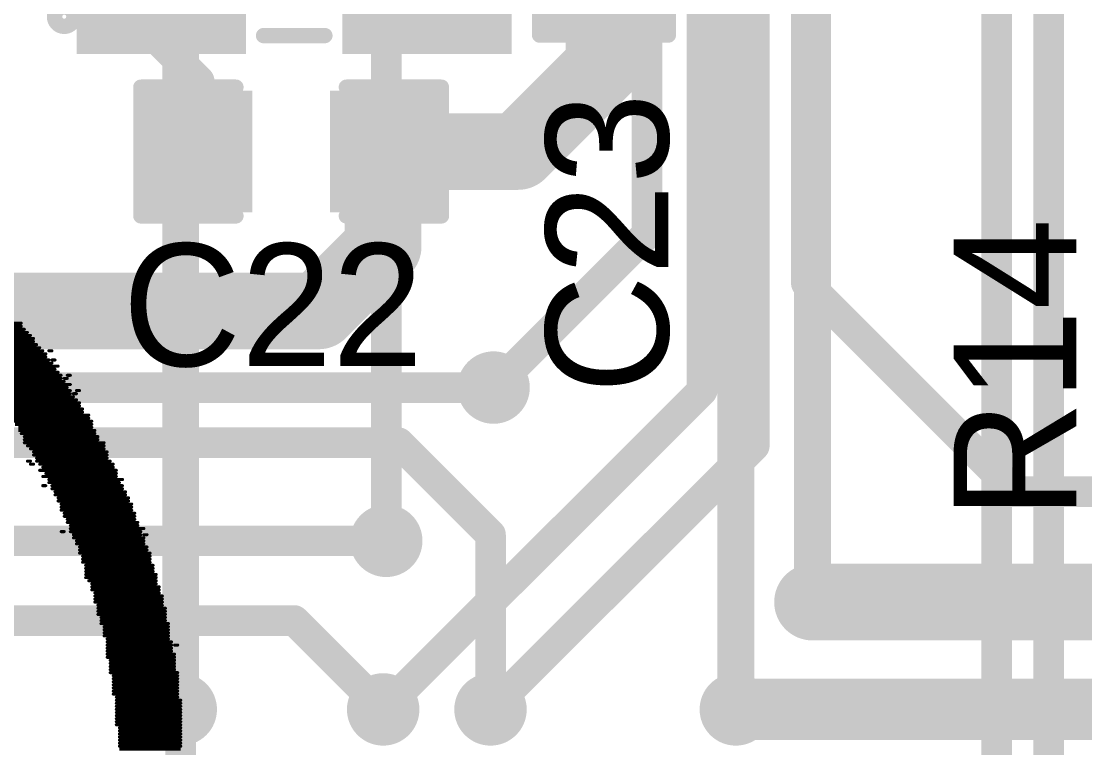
# Model space of a CAD drawing. Header units: millimetres. Extents: x 0.84 to 3.53, y 1.94 to 3.84.
# Drawn here: x 1.98 to 2.3268, y 2.3445 to 2.5815 of the extents above; entities that cross this region are included whole.
import ezdxf

# ---------------------------------------------------------------- set-up
doc = ezdxf.new("R2010")
doc.units = ezdxf.units.MM
doc.header["$MEASUREMENT"] = 0
for name, color, linetype in [('BottomLayer', 5, 'Continuous'), ('BottomOverlay', 54, 'Continuous'), ('BottomSolder', 6, 'Continuous'), ('MultiLayer', 9, 'Continuous'), ('TopLayer', 1, 'Continuous'), ('TopOverlay', 2, 'Continuous'), ('TopPaste', 8, 'Continuous'), ('TopSolder', 216, 'Continuous'), ('ViaHoleLayer', 16, 'Continuous')]:
    doc.layers.add(name, color=color, linetype=linetype)

# ---------------------------------------------------------------- blocks, each defined once
blk = doc.blocks.new('XXDCCLNANF_8_000000MHZ_25')
at = {"layer": 'TopLayer'}
for points in [[(-0.06693, 0.00984), (-0.01969, 0.00984), (-0.06693, 0.05315), (-0.01969, 0.05315)], [(0.01969, 0.00984), (0.06693, 0.00984), (0.01969, 0.05315), (0.06693, 0.05315)], [(-0.06693, -0.05315), (-0.01969, -0.05315), (-0.06693, -0.00984), (-0.01969, -0.00984)], [(0.01969, -0.05315), (0.06693, -0.05315), (0.01969, -0.00984), (0.06693, -0.00984)]]:
    blk.add_solid(points, dxfattribs=at)
at = {"layer": 'TopOverlay', "const_width": 0.005}
for points in [[(-0.01, 0.05118), (0, 0.05118)], [(0, 0.05118), (0.01, 0.05118)], [(-0.06299, -0.00481), (-0.06299, 0.00519)], [(0.06299, -0.00481), (0.06299, 0.00519)], [(-0.01, -0.05118), (0, -0.05118)], [(0, -0.05118), (0.01, -0.05118)]]:
    blk.add_lwpolyline(points, dxfattribs=at)
at = {"layer": 'TopOverlay'}
for points, const_width in [([(-0.01125, 0.05118, 1), (-0.00875, 0.05118, 1)], 0.0025), ([(-0.00125, 0.05118, 1), (0.00125, 0.05118, 1)], 0.0025), ([(-0.00125, 0.05118, 1), (0.00125, 0.05118, 1)], 0.0025), ([(0.00875, 0.05118, 1), (0.01125, 0.05118, 1)], 0.0025), ([(-0.06424, 0.00519, 1), (-0.06174, 0.00519, 1)], 0.0025), ([(0.06174, 0.00519, 1), (0.06424, 0.00519, 1)], 0.0025), ([(-0.06424, -0.00481, 1), (-0.06174, -0.00481, 1)], 0.0025), ([(0.06174, -0.00481, 1), (0.06424, -0.00481, 1)], 0.0025), ([(-0.07184, -0.045, 1), (-0.07816, -0.045, 1)], 0.005), ([(-0.07941, -0.045, 1), (-0.07691, -0.045, 1)], 0.0025), ([(-0.07309, -0.045, 1), (-0.07059, -0.045, 1)], 0.0025), ([(-0.01125, -0.05118, 1), (-0.00875, -0.05118, 1)], 0.0025), ([(-0.00125, -0.05118, 1), (0.00125, -0.05118, 1)], 0.0025), ([(-0.00125, -0.05118, 1), (0.00125, -0.05118, 1)], 0.0025), ([(0.00875, -0.05118, 1), (0.01125, -0.05118, 1)], 0.0025)]:
    blk.add_lwpolyline(points, format="xyb", close=True, dxfattribs=dict(at, const_width=const_width))
at = {"layer": 'TopPaste'}
for points in [[(-0.06693, 0.00984), (-0.01969, 0.00984), (-0.06693, 0.05315), (-0.01969, 0.05315)], [(0.01969, 0.00984), (0.06693, 0.00984), (0.01969, 0.05315), (0.06693, 0.05315)], [(-0.06693, -0.05315), (-0.01969, -0.05315), (-0.06693, -0.00984), (-0.01969, -0.00984)], [(0.01969, -0.05315), (0.06693, -0.05315), (0.01969, -0.00984), (0.06693, -0.00984)]]:
    blk.add_solid(points, dxfattribs=at)
at = {"layer": 'TopSolder'}
for points in [[(-0.07093, 0.00584), (-0.01569, 0.00584), (-0.07093, 0.05715), (-0.01569, 0.05715)], [(0.01569, 0.00584), (0.07093, 0.00584), (0.01569, 0.05715), (0.07093, 0.05715)], [(-0.07093, -0.05715), (-0.01569, -0.05715), (-0.07093, -0.00584), (-0.01569, -0.00584)], [(0.01569, -0.05715), (0.07093, -0.05715), (0.01569, -0.00584), (0.07093, -0.00584)]]:
    blk.add_solid(points, dxfattribs=at)
blk = doc.blocks.new('C__0603_71')
at = {"layer": 'TopLayer'}
for points in [[(-0.045, 0.0175), (-0.045, -0.0175), (-0.015, 0.0175), (-0.015, -0.0175)], [(0.015, 0.0175), (0.015, -0.0175), (0.045, 0.0175), (0.045, -0.0175)]]:
    blk.add_solid(points, dxfattribs=at)
at = {"layer": 'TopOverlay', "const_width": 0.005}
for points in [[(-0.049, 0.021), (-0.018, 0.021)], [(-0.049, 0.021), (-0.049, -0.021)], [(0.018, 0.021), (0.049, 0.021)], [(0.049, 0.021), (0.049, -0.021)], [(-0.049, -0.021), (-0.018, -0.021)], [(0.018, -0.021), (0.049, -0.021)]]:
    blk.add_lwpolyline(points, dxfattribs=at)
at = {"layer": 'TopOverlay', "const_width": 0.0025}
for points in [[(-0.05025, 0.021, 1), (-0.04775, 0.021, 1)], [(-0.05025, 0.021, 1), (-0.04775, 0.021, 1)], [(-0.01925, 0.021, 1), (-0.01675, 0.021, 1)], [(0.01675, 0.021, 1), (0.01925, 0.021, 1)], [(0.04775, 0.021, 1), (0.05025, 0.021, 1)], [(0.04775, 0.021, 1), (0.05025, 0.021, 1)], [(-0.05025, -0.021, 1), (-0.04775, -0.021, 1)], [(-0.05025, -0.021, 1), (-0.04775, -0.021, 1)], [(-0.01925, -0.021, 1), (-0.01675, -0.021, 1)], [(0.01675, -0.021, 1), (0.01925, -0.021, 1)], [(0.04775, -0.021, 1), (0.05025, -0.021, 1)], [(0.04775, -0.021, 1), (0.05025, -0.021, 1)]]:
    blk.add_lwpolyline(points, format="xyb", close=True, dxfattribs=at)
at = {"layer": 'TopPaste'}
for points in [[(-0.045, 0.0175), (-0.045, -0.0175), (-0.015, 0.0175), (-0.015, -0.0175)], [(0.015, 0.0175), (0.015, -0.0175), (0.045, 0.0175), (0.045, -0.0175)]]:
    blk.add_solid(points, dxfattribs=at)
at = {"layer": 'TopSolder'}
for points in [[(-0.04736, 0.01986), (-0.04736, -0.01986), (-0.01264, 0.01986), (-0.01264, -0.01986)], [(0.01264, 0.01986), (0.01264, -0.01986), (0.04736, 0.01986), (0.04736, -0.01986)]]:
    blk.add_solid(points, dxfattribs=at)
blk = doc.blocks.new('C__0603_72')
at = {"layer": 'TopLayer'}
for points in [[(-0.045, 0.0175), (-0.045, -0.0175), (-0.015, 0.0175), (-0.015, -0.0175)], [(0.015, 0.0175), (0.015, -0.0175), (0.045, 0.0175), (0.045, -0.0175)]]:
    blk.add_solid(points, dxfattribs=at)
at = {"layer": 'TopOverlay', "const_width": 0.005}
for points in [[(-0.018, 0.021), (-0.049, 0.021)], [(-0.049, 0.021), (-0.049, -0.021)], [(0.049, 0.021), (0.018, 0.021)], [(0.049, 0.021), (0.049, -0.021)], [(-0.018, -0.021), (-0.049, -0.021)], [(0.049, -0.021), (0.018, -0.021)]]:
    blk.add_lwpolyline(points, dxfattribs=at)
at = {"layer": 'TopOverlay', "const_width": 0.0025}
for points in [[(-0.05025, 0.021, 1), (-0.04775, 0.021, 1)], [(-0.05025, 0.021, 1), (-0.04775, 0.021, 1)], [(-0.01925, 0.021, 1), (-0.01675, 0.021, 1)], [(0.01675, 0.021, 1), (0.01925, 0.021, 1)], [(0.04775, 0.021, 1), (0.05025, 0.021, 1)], [(0.04775, 0.021, 1), (0.05025, 0.021, 1)], [(-0.05025, -0.021, 1), (-0.04775, -0.021, 1)], [(-0.05025, -0.021, 1), (-0.04775, -0.021, 1)], [(-0.01925, -0.021, 1), (-0.01675, -0.021, 1)], [(0.01675, -0.021, 1), (0.01925, -0.021, 1)], [(0.04775, -0.021, 1), (0.05025, -0.021, 1)], [(0.04775, -0.021, 1), (0.05025, -0.021, 1)]]:
    blk.add_lwpolyline(points, format="xyb", close=True, dxfattribs=at)
at = {"layer": 'TopPaste'}
for points in [[(-0.045, 0.0175), (-0.045, -0.0175), (-0.015, 0.0175), (-0.015, -0.0175)], [(0.015, 0.0175), (0.015, -0.0175), (0.045, 0.0175), (0.045, -0.0175)]]:
    blk.add_solid(points, dxfattribs=at)
at = {"layer": 'TopSolder'}
for points in [[(-0.04736, 0.01986), (-0.04736, -0.01986), (-0.01264, 0.01986), (-0.01264, -0.01986)], [(0.01264, 0.01986), (0.01264, -0.01986), (0.04736, 0.01986), (0.04736, -0.01986)]]:
    blk.add_solid(points, dxfattribs=at)

msp = doc.modelspace()

# ---------------------------------------------------------------- linework, layer by layer
at = {"layer": 'BottomLayer'}
for points, const_width in [([(2.099, 2.412), (2.099, 2.89167)], 0.01), ([(2.184, 2.512), (2.184, 2.844)], 0.01), ([(2.202, 2.461), (2.202, 2.827)], 0.01), ([(2.219, 2.443), (2.219, 2.81033)], 0.01), ([(2.236, 2.496), (2.236, 2.794)], 0.01), ([(2.032, 2.357), (2.032, 2.726)], 0.012), ([(2.134, 2.462), (2.184, 2.512)], 0.01), ([(2.236, 2.496), (2.304, 2.428)], 0.01), ([(2.098, 2.357), (2.202, 2.461)], 0.01), ([(2.133, 2.357), (2.219, 2.443)], 0.01), ([(2.304, 2.428), (2.575, 2.428)], 0.01), ([(2.238, 2.392), (2.585, 2.392)], 0.025), ([(2.213, 2.357), (2.501, 2.357)], 0.02)]:
    msp.add_lwpolyline(points, dxfattribs=dict(at, const_width=const_width))
for points, const_width in [([(2.1815, 2.512, 1), (2.1865, 2.512, 1)], 0.005), ([(2.1815, 2.512, 1), (2.1865, 2.512, 1)], 0.005), ([(2.2335, 2.496, 1), (2.2385, 2.496, 1)], 0.005), ([(2.2335, 2.496, 1), (2.2385, 2.496, 1)], 0.005), ([(2.12809, 2.462, 1), (2.13991, 2.462, 1)], 0.01181), ([(2.1315, 2.462, 1), (2.1365, 2.462, 1)], 0.005), ([(2.1995, 2.461, 1), (2.2045, 2.461, 1)], 0.005), ([(2.1995, 2.461, 1), (2.2045, 2.461, 1)], 0.005), ([(2.2165, 2.443, 1), (2.2215, 2.443, 1)], 0.005), ([(2.2165, 2.443, 1), (2.2215, 2.443, 1)], 0.005), ([(2.3015, 2.428, 1), (2.3065, 2.428, 1)], 0.005), ([(2.3015, 2.428, 1), (2.3065, 2.428, 1)], 0.005), ([(2.09309, 2.412, 1), (2.10491, 2.412, 1)], 0.01181), ([(2.0965, 2.412, 1), (2.1015, 2.412, 1)], 0.005), ([(2.23175, 2.392, 1), (2.24425, 2.392, 1)], 0.0125), ([(2.23209, 2.392, 1), (2.24391, 2.392, 1)], 0.01181), ([(2.02609, 2.357, 1), (2.03791, 2.357, 1)], 0.01181), ([(2.09209, 2.357, 1), (2.10391, 2.357, 1)], 0.01181), ([(2.12709, 2.357, 1), (2.13891, 2.357, 1)], 0.01181), ([(2.20709, 2.357, 1), (2.21891, 2.357, 1)], 0.01181), ([(2.208, 2.357, 1), (2.218, 2.357, 1)], 0.01), ([(2.029, 2.357, 1), (2.035, 2.357, 1)], 0.006), ([(2.0955, 2.357, 1), (2.1005, 2.357, 1)], 0.005), ([(2.1305, 2.357, 1), (2.1355, 2.357, 1)], 0.005)]:
    msp.add_lwpolyline(points, format="xyb", close=True, dxfattribs=dict(at, const_width=const_width))
at = {"layer": 'BottomOverlay', "const_width": 0.001}
for points in [[(1.951, 2.483), (1.98, 2.483)], [(1.952, 2.482), (1.98, 2.482)], [(1.953, 2.481), (1.981, 2.481)], [(1.953, 2.48), (1.982, 2.48)], [(1.955, 2.479), (1.983, 2.479)], [(1.956, 2.478), (1.984, 2.478)], [(1.957, 2.477), (1.984, 2.477)], [(1.958, 2.476), (1.985, 2.476)], [(1.959, 2.475), (1.986, 2.475)], [(1.96, 2.474), (1.987, 2.474)], [(1.961, 2.473), (1.988, 2.473)], [(1.961, 2.472), (1.988, 2.472)], [(1.989, 2.474), (1.99, 2.474)], [(1.962, 2.471), (1.989, 2.471)], [(1.963, 2.47), (1.99, 2.47)], [(1.964, 2.469), (1.992, 2.469)], [(1.99, 2.471), (1.991, 2.471)], [(1.965, 2.468), (1.991, 2.468)], [(1.966, 2.467), (1.992, 2.467)], [(1.966, 2.466), (1.993, 2.466)], [(1.967, 2.465), (1.993, 2.465)], [(1.994, 2.465), (1.995, 2.465)], [(1.995, 2.466), (1.996, 2.466)], [(1.968, 2.464), (1.994, 2.464)], [(1.969, 2.463), (1.996, 2.463)], [(1.97, 2.462), (1.995, 2.462)], [(1.97, 2.461), (1.996, 2.461)], [(1.971, 2.46), (1.996, 2.46)], [(1.972, 2.459), (1.997, 2.459)], [(1.973, 2.458), (1.998, 2.458)], [(1.997, 2.46), (1.998, 2.46)], [(1.998, 2.461), (1.999, 2.461)], [(1.973, 2.457), (1.999, 2.457)], [(1.974, 2.456), (1.999, 2.456)], [(1.975, 2.455), (2, 2.455)], [(1.975, 2.454), (2, 2.454)], [(1.976, 2.453), (2.002, 2.453)], [(1.977, 2.452), (2.002, 2.452)], [(1.977, 2.451), (2.003, 2.451)], [(1.978, 2.45), (2.003, 2.45)], [(1.979, 2.449), (2.003, 2.449)], [(1.979, 2.448), (2.004, 2.448)], [(1.98, 2.447), (2.004, 2.447)], [(1.981, 2.446), (2.005, 2.446)], [(1.981, 2.445), (2.005, 2.445)], [(1.981, 2.444), (2.007, 2.444)], [(1.982, 2.443), (2.007, 2.443)], [(1.983, 2.442), (2.007, 2.442)], [(1.984, 2.441), (2.008, 2.441)], [(1.982, 2.438), (1.983, 2.438)], [(1.984, 2.44), (2.008, 2.44)], [(1.985, 2.439), (2.008, 2.439)], [(1.985, 2.438), (2.009, 2.438)], [(1.983, 2.437), (1.984, 2.437)], [(1.986, 2.437), (2.01, 2.437)], [(1.986, 2.435), (2.011, 2.435)], [(1.987, 2.436), (2.01, 2.436)], [(1.988, 2.434), (2.011, 2.434)], [(1.987, 2.433), (2.011, 2.433)], [(1.989, 2.432), (2.013, 2.432)], [(1.989, 2.431), (2.012, 2.431)], [(1.987, 2.43), (1.988, 2.43)], [(1.99, 2.43), (2.013, 2.43)], [(1.99, 2.429), (2.013, 2.429)], [(1.991, 2.428), (2.014, 2.428)], [(1.991, 2.427), (2.014, 2.427)], [(1.992, 2.426), (2.015, 2.426)], [(1.992, 2.425), (2.015, 2.425)], [(1.993, 2.424), (2.016, 2.424)], [(1.993, 2.423), (2.016, 2.423)], [(1.993, 2.422), (2.016, 2.422)], [(1.994, 2.421), (2.017, 2.421)], [(1.994, 2.42), (2.017, 2.42)], [(1.995, 2.419), (2.017, 2.419)], [(1.995, 2.418), (2.018, 2.418)], [(1.996, 2.417), (2.018, 2.417)], [(1.993, 2.415), (1.994, 2.415)], [(1.996, 2.416), (2.02, 2.416)], [(1.996, 2.415), (2.019, 2.415)], [(1.997, 2.414), (2.019, 2.414)], [(1.997, 2.413), (2.02, 2.413)], [(2.02, 2.414), (2.021, 2.414)], [(1.998, 2.412), (2.02, 2.412)], [(1.998, 2.411), (2.02, 2.411)], [(1.999, 2.41), (2.021, 2.41)], [(1.999, 2.409), (2.021, 2.409)], [(1.999, 2.408), (2.022, 2.408)], [(2, 2.407), (2.022, 2.407)], [(2, 2.406), (2.022, 2.406)], [(2, 2.405), (2.022, 2.405)], [(2.001, 2.404), (2.023, 2.404)], [(2.001, 2.403), (2.023, 2.403)], [(2.001, 2.402), (2.023, 2.402)], [(2.001, 2.401), (2.024, 2.401)], [(2.001, 2.4), (2.024, 2.4)], [(2.002, 2.399), (2.024, 2.399)], [(2.003, 2.398), (2.024, 2.398)], [(2.003, 2.397), (2.025, 2.397)], [(2.003, 2.396), (2.025, 2.396)], [(2.004, 2.395), (2.025, 2.395)], [(2.004, 2.394), (2.026, 2.394)], [(2.004, 2.393), (2.026, 2.393)], [(2.004, 2.392), (2.026, 2.392)], [(2.005, 2.391), (2.026, 2.391)], [(2.005, 2.39), (2.027, 2.39)], [(2.005, 2.389), (2.027, 2.389)], [(2.005, 2.388), (2.027, 2.388)], [(2.006, 2.387), (2.027, 2.387)], [(2.006, 2.386), (2.027, 2.386)], [(2.006, 2.385), (2.028, 2.385)], [(2.007, 2.384), (2.028, 2.384)], [(2.007, 2.383), (2.028, 2.383)], [(2.007, 2.382), (2.028, 2.382)], [(2.007, 2.381), (2.028, 2.381)], [(2.008, 2.38), (2.028, 2.38)], [(2.008, 2.379), (2.029, 2.379)], [(2.008, 2.378), (2.029, 2.378)], [(2.008, 2.377), (2.029, 2.377)], [(2.008, 2.376), (2.029, 2.376)], [(2.008, 2.375), (2.03, 2.375)], [(2.03, 2.378), (2.031, 2.378)], [(2.008, 2.374), (2.03, 2.374)], [(2.009, 2.373), (2.03, 2.373)], [(2.009, 2.372), (2.03, 2.372)], [(2.009, 2.371), (2.03, 2.371)], [(2.009, 2.37), (2.03, 2.37)], [(2.009, 2.369), (2.031, 2.369)], [(2.01, 2.368), (2.031, 2.368)], [(2.01, 2.367), (2.031, 2.367)], [(2.01, 2.366), (2.031, 2.366)], [(2.01, 2.365), (2.031, 2.365)], [(2.01, 2.364), (2.031, 2.364)], [(2.01, 2.363), (2.031, 2.363)], [(2.01, 2.362), (2.031, 2.362)], [(2.011, 2.361), (2.031, 2.361)], [(2.011, 2.36), (2.032, 2.36)], [(2.011, 2.359), (2.032, 2.359)], [(2.011, 2.358), (2.032, 2.358)], [(2.011, 2.357), (2.032, 2.357)], [(2.011, 2.356), (2.032, 2.356)], [(2.011, 2.355), (2.032, 2.355)], [(2.011, 2.354), (2.032, 2.354)], [(2.011, 2.353), (2.032, 2.353)], [(2.011, 2.352), (2.032, 2.352)], [(2.012, 2.351), (2.032, 2.351)], [(2.012, 2.35), (2.032, 2.35)], [(2.012, 2.349), (2.032, 2.349)], [(2.012, 2.348), (2.032, 2.348)], [(2.012, 2.347), (2.032, 2.347)], [(2.012, 2.346), (2.032, 2.346)], [(2.012, 2.345), (2.032, 2.345)], [(2.012, 2.344), (2.032, 2.344)]]:
    msp.add_lwpolyline(points, dxfattribs=at)
at = {"layer": 'BottomOverlay', "const_width": 0.0005}
for points in [[(1.97975, 2.483, 1), (1.98025, 2.483, 1)], [(1.97975, 2.482, 1), (1.98025, 2.482, 1)], [(1.98075, 2.481, 1), (1.98125, 2.481, 1)], [(1.98175, 2.48, 1), (1.98225, 2.48, 1)], [(1.98275, 2.479, 1), (1.98325, 2.479, 1)], [(1.98375, 2.478, 1), (1.98425, 2.478, 1)], [(1.98375, 2.477, 1), (1.98425, 2.477, 1)], [(1.98475, 2.476, 1), (1.98525, 2.476, 1)], [(1.98575, 2.475, 1), (1.98625, 2.475, 1)], [(1.98675, 2.474, 1), (1.98725, 2.474, 1)], [(1.98775, 2.473, 1), (1.98825, 2.473, 1)], [(1.98775, 2.472, 1), (1.98825, 2.472, 1)], [(1.98875, 2.474, 1), (1.98925, 2.474, 1)], [(1.98975, 2.474, 1), (1.99025, 2.474, 1)], [(1.98875, 2.471, 1), (1.98925, 2.471, 1)], [(1.98975, 2.471, 1), (1.99025, 2.471, 1)], [(1.98975, 2.47, 1), (1.99025, 2.47, 1)], [(1.99075, 2.471, 1), (1.99125, 2.471, 1)], [(1.99175, 2.469, 1), (1.99225, 2.469, 1)], [(1.99075, 2.468, 1), (1.99125, 2.468, 1)], [(1.99175, 2.467, 1), (1.99225, 2.467, 1)], [(1.99275, 2.466, 1), (1.99325, 2.466, 1)], [(1.99275, 2.465, 1), (1.99325, 2.465, 1)], [(1.99375, 2.465, 1), (1.99425, 2.465, 1)], [(1.99475, 2.466, 1), (1.99525, 2.466, 1)], [(1.99475, 2.465, 1), (1.99525, 2.465, 1)], [(1.99575, 2.466, 1), (1.99625, 2.466, 1)], [(1.99375, 2.464, 1), (1.99425, 2.464, 1)], [(1.99475, 2.462, 1), (1.99525, 2.462, 1)], [(1.99575, 2.463, 1), (1.99625, 2.463, 1)], [(1.99575, 2.461, 1), (1.99625, 2.461, 1)], [(1.99575, 2.46, 1), (1.99625, 2.46, 1)], [(1.99675, 2.46, 1), (1.99725, 2.46, 1)], [(1.99675, 2.459, 1), (1.99725, 2.459, 1)], [(1.99775, 2.461, 1), (1.99825, 2.461, 1)], [(1.99775, 2.46, 1), (1.99825, 2.46, 1)], [(1.99775, 2.458, 1), (1.99825, 2.458, 1)], [(1.99875, 2.461, 1), (1.99925, 2.461, 1)], [(1.99875, 2.457, 1), (1.99925, 2.457, 1)], [(1.99875, 2.456, 1), (1.99925, 2.456, 1)], [(1.99975, 2.455, 1), (2.00025, 2.455, 1)], [(1.99975, 2.454, 1), (2.00025, 2.454, 1)], [(2.00175, 2.453, 1), (2.00225, 2.453, 1)], [(2.00175, 2.452, 1), (2.00225, 2.452, 1)], [(2.00275, 2.451, 1), (2.00325, 2.451, 1)], [(2.00275, 2.45, 1), (2.00325, 2.45, 1)], [(2.00275, 2.449, 1), (2.00325, 2.449, 1)], [(2.00375, 2.448, 1), (2.00425, 2.448, 1)], [(1.97975, 2.447, 1), (1.98025, 2.447, 1)], [(1.98075, 2.446, 1), (1.98125, 2.446, 1)], [(1.98075, 2.445, 1), (1.98125, 2.445, 1)], [(2.00375, 2.447, 1), (2.00425, 2.447, 1)], [(2.00475, 2.446, 1), (2.00525, 2.446, 1)], [(2.00475, 2.445, 1), (2.00525, 2.445, 1)], [(1.98075, 2.444, 1), (1.98125, 2.444, 1)], [(1.98175, 2.443, 1), (1.98225, 2.443, 1)], [(1.98275, 2.442, 1), (1.98325, 2.442, 1)], [(1.98375, 2.441, 1), (1.98425, 2.441, 1)], [(2.00675, 2.444, 1), (2.00725, 2.444, 1)], [(2.00675, 2.443, 1), (2.00725, 2.443, 1)], [(2.00675, 2.442, 1), (2.00725, 2.442, 1)], [(2.00775, 2.441, 1), (2.00825, 2.441, 1)], [(1.98175, 2.438, 1), (1.98225, 2.438, 1)], [(1.98275, 2.438, 1), (1.98325, 2.438, 1)], [(1.98375, 2.44, 1), (1.98425, 2.44, 1)], [(1.98475, 2.439, 1), (1.98525, 2.439, 1)], [(1.98475, 2.438, 1), (1.98525, 2.438, 1)], [(2.00775, 2.44, 1), (2.00825, 2.44, 1)], [(2.00775, 2.439, 1), (2.00825, 2.439, 1)], [(2.00875, 2.438, 1), (2.00925, 2.438, 1)], [(1.98275, 2.437, 1), (1.98325, 2.437, 1)], [(1.98375, 2.437, 1), (1.98425, 2.437, 1)], [(1.98575, 2.437, 1), (1.98625, 2.437, 1)], [(1.98575, 2.435, 1), (1.98625, 2.435, 1)], [(1.98675, 2.436, 1), (1.98725, 2.436, 1)], [(1.98775, 2.434, 1), (1.98825, 2.434, 1)], [(2.00975, 2.437, 1), (2.01025, 2.437, 1)], [(2.00975, 2.436, 1), (2.01025, 2.436, 1)], [(2.01075, 2.435, 1), (2.01125, 2.435, 1)], [(2.01075, 2.434, 1), (2.01125, 2.434, 1)], [(1.98675, 2.433, 1), (1.98725, 2.433, 1)], [(1.98875, 2.432, 1), (1.98925, 2.432, 1)], [(1.98875, 2.431, 1), (1.98925, 2.431, 1)], [(2.01075, 2.433, 1), (2.01125, 2.433, 1)], [(2.01175, 2.431, 1), (2.01225, 2.431, 1)], [(2.01275, 2.432, 1), (2.01325, 2.432, 1)], [(1.98675, 2.43, 1), (1.98725, 2.43, 1)], [(1.98775, 2.43, 1), (1.98825, 2.43, 1)], [(1.98975, 2.43, 1), (1.99025, 2.43, 1)], [(1.98975, 2.429, 1), (1.99025, 2.429, 1)], [(1.99075, 2.428, 1), (1.99125, 2.428, 1)], [(1.99075, 2.427, 1), (1.99125, 2.427, 1)], [(2.01275, 2.43, 1), (2.01325, 2.43, 1)], [(2.01275, 2.429, 1), (2.01325, 2.429, 1)], [(2.01375, 2.428, 1), (2.01425, 2.428, 1)], [(2.01375, 2.427, 1), (2.01425, 2.427, 1)], [(1.99175, 2.426, 1), (1.99225, 2.426, 1)], [(1.99175, 2.425, 1), (1.99225, 2.425, 1)], [(1.99275, 2.424, 1), (1.99325, 2.424, 1)], [(2.01475, 2.426, 1), (2.01525, 2.426, 1)], [(2.01475, 2.425, 1), (2.01525, 2.425, 1)], [(2.01575, 2.424, 1), (2.01625, 2.424, 1)], [(1.99275, 2.423, 1), (1.99325, 2.423, 1)], [(1.99275, 2.422, 1), (1.99325, 2.422, 1)], [(1.99375, 2.421, 1), (1.99425, 2.421, 1)], [(1.99375, 2.42, 1), (1.99425, 2.42, 1)], [(2.01575, 2.423, 1), (2.01625, 2.423, 1)], [(2.01575, 2.422, 1), (2.01625, 2.422, 1)], [(2.01675, 2.421, 1), (2.01725, 2.421, 1)], [(2.01675, 2.42, 1), (2.01725, 2.42, 1)], [(1.99475, 2.419, 1), (1.99525, 2.419, 1)], [(1.99475, 2.418, 1), (1.99525, 2.418, 1)], [(1.99575, 2.417, 1), (1.99625, 2.417, 1)], [(2.01675, 2.419, 1), (2.01725, 2.419, 1)], [(2.01775, 2.418, 1), (2.01825, 2.418, 1)], [(2.01775, 2.417, 1), (2.01825, 2.417, 1)], [(1.99275, 2.415, 1), (1.99325, 2.415, 1)], [(1.99375, 2.415, 1), (1.99425, 2.415, 1)], [(1.99575, 2.416, 1), (1.99625, 2.416, 1)], [(1.99575, 2.415, 1), (1.99625, 2.415, 1)], [(1.99675, 2.414, 1), (1.99725, 2.414, 1)], [(1.99675, 2.413, 1), (1.99725, 2.413, 1)], [(2.01875, 2.415, 1), (2.01925, 2.415, 1)], [(2.01875, 2.414, 1), (2.01925, 2.414, 1)], [(2.01975, 2.416, 1), (2.02025, 2.416, 1)], [(2.01975, 2.414, 1), (2.02025, 2.414, 1)], [(2.01975, 2.413, 1), (2.02025, 2.413, 1)], [(2.02075, 2.414, 1), (2.02125, 2.414, 1)], [(1.99775, 2.412, 1), (1.99825, 2.412, 1)], [(1.99775, 2.411, 1), (1.99825, 2.411, 1)], [(1.99875, 2.41, 1), (1.99925, 2.41, 1)], [(2.01975, 2.412, 1), (2.02025, 2.412, 1)], [(2.01975, 2.411, 1), (2.02025, 2.411, 1)], [(2.02075, 2.41, 1), (2.02125, 2.41, 1)], [(1.99875, 2.409, 1), (1.99925, 2.409, 1)], [(1.99875, 2.408, 1), (1.99925, 2.408, 1)], [(1.99975, 2.407, 1), (2.00025, 2.407, 1)], [(1.99975, 2.406, 1), (2.00025, 2.406, 1)], [(2.02075, 2.409, 1), (2.02125, 2.409, 1)], [(2.02175, 2.408, 1), (2.02225, 2.408, 1)], [(2.02175, 2.407, 1), (2.02225, 2.407, 1)], [(2.02175, 2.406, 1), (2.02225, 2.406, 1)], [(1.99975, 2.405, 1), (2.00025, 2.405, 1)], [(2.00075, 2.404, 1), (2.00125, 2.404, 1)], [(2.00075, 2.403, 1), (2.00125, 2.403, 1)], [(2.02175, 2.405, 1), (2.02225, 2.405, 1)], [(2.02275, 2.404, 1), (2.02325, 2.404, 1)], [(2.02275, 2.403, 1), (2.02325, 2.403, 1)], [(2.00075, 2.402, 1), (2.00125, 2.402, 1)], [(2.00075, 2.401, 1), (2.00125, 2.401, 1)], [(2.00075, 2.4, 1), (2.00125, 2.4, 1)], [(2.02275, 2.402, 1), (2.02325, 2.402, 1)], [(2.02375, 2.401, 1), (2.02425, 2.401, 1)], [(2.02375, 2.4, 1), (2.02425, 2.4, 1)], [(2.00175, 2.399, 1), (2.00225, 2.399, 1)], [(2.00275, 2.398, 1), (2.00325, 2.398, 1)], [(2.00275, 2.397, 1), (2.00325, 2.397, 1)], [(2.00275, 2.396, 1), (2.00325, 2.396, 1)], [(2.02375, 2.399, 1), (2.02425, 2.399, 1)], [(2.02375, 2.398, 1), (2.02425, 2.398, 1)], [(2.02475, 2.397, 1), (2.02525, 2.397, 1)], [(2.02475, 2.396, 1), (2.02525, 2.396, 1)], [(2.00375, 2.395, 1), (2.00425, 2.395, 1)], [(2.00375, 2.394, 1), (2.00425, 2.394, 1)], [(2.00375, 2.393, 1), (2.00425, 2.393, 1)], [(2.02475, 2.395, 1), (2.02525, 2.395, 1)], [(2.02575, 2.394, 1), (2.02625, 2.394, 1)], [(2.02575, 2.393, 1), (2.02625, 2.393, 1)], [(2.00375, 2.392, 1), (2.00425, 2.392, 1)], [(2.00475, 2.391, 1), (2.00525, 2.391, 1)], [(2.00475, 2.39, 1), (2.00525, 2.39, 1)], [(2.00475, 2.389, 1), (2.00525, 2.389, 1)], [(2.02575, 2.392, 1), (2.02625, 2.392, 1)], [(2.02575, 2.391, 1), (2.02625, 2.391, 1)], [(2.02675, 2.39, 1), (2.02725, 2.39, 1)], [(2.02675, 2.389, 1), (2.02725, 2.389, 1)], [(2.00475, 2.388, 1), (2.00525, 2.388, 1)], [(2.00575, 2.387, 1), (2.00625, 2.387, 1)], [(2.00575, 2.386, 1), (2.00625, 2.386, 1)], [(2.02675, 2.388, 1), (2.02725, 2.388, 1)], [(2.02675, 2.387, 1), (2.02725, 2.387, 1)], [(2.02675, 2.386, 1), (2.02725, 2.386, 1)], [(2.00575, 2.385, 1), (2.00625, 2.385, 1)], [(2.00675, 2.384, 1), (2.00725, 2.384, 1)], [(2.00675, 2.383, 1), (2.00725, 2.383, 1)], [(2.00675, 2.382, 1), (2.00725, 2.382, 1)], [(2.02775, 2.385, 1), (2.02825, 2.385, 1)], [(2.02775, 2.384, 1), (2.02825, 2.384, 1)], [(2.02775, 2.383, 1), (2.02825, 2.383, 1)], [(2.02775, 2.382, 1), (2.02825, 2.382, 1)], [(2.00675, 2.381, 1), (2.00725, 2.381, 1)], [(2.00775, 2.38, 1), (2.00825, 2.38, 1)], [(2.00775, 2.379, 1), (2.00825, 2.379, 1)], [(2.02775, 2.381, 1), (2.02825, 2.381, 1)], [(2.02775, 2.38, 1), (2.02825, 2.38, 1)], [(2.02875, 2.379, 1), (2.02925, 2.379, 1)], [(2.00775, 2.378, 1), (2.00825, 2.378, 1)], [(2.00775, 2.377, 1), (2.00825, 2.377, 1)], [(2.00775, 2.376, 1), (2.00825, 2.376, 1)], [(2.00775, 2.375, 1), (2.00825, 2.375, 1)], [(2.02875, 2.378, 1), (2.02925, 2.378, 1)], [(2.02875, 2.377, 1), (2.02925, 2.377, 1)], [(2.02875, 2.376, 1), (2.02925, 2.376, 1)], [(2.02975, 2.378, 1), (2.03025, 2.378, 1)], [(2.02975, 2.375, 1), (2.03025, 2.375, 1)], [(2.03075, 2.378, 1), (2.03125, 2.378, 1)], [(2.00775, 2.374, 1), (2.00825, 2.374, 1)], [(2.00875, 2.373, 1), (2.00925, 2.373, 1)], [(2.00875, 2.372, 1), (2.00925, 2.372, 1)], [(2.02975, 2.374, 1), (2.03025, 2.374, 1)], [(2.02975, 2.373, 1), (2.03025, 2.373, 1)], [(2.02975, 2.372, 1), (2.03025, 2.372, 1)], [(2.00875, 2.371, 1), (2.00925, 2.371, 1)], [(2.00875, 2.37, 1), (2.00925, 2.37, 1)], [(2.00875, 2.369, 1), (2.00925, 2.369, 1)], [(2.00975, 2.368, 1), (2.01025, 2.368, 1)], [(2.02975, 2.371, 1), (2.03025, 2.371, 1)], [(2.02975, 2.37, 1), (2.03025, 2.37, 1)], [(2.03075, 2.369, 1), (2.03125, 2.369, 1)], [(2.03075, 2.368, 1), (2.03125, 2.368, 1)], [(2.00975, 2.367, 1), (2.01025, 2.367, 1)], [(2.00975, 2.366, 1), (2.01025, 2.366, 1)], [(2.00975, 2.365, 1), (2.01025, 2.365, 1)], [(2.03075, 2.367, 1), (2.03125, 2.367, 1)], [(2.03075, 2.366, 1), (2.03125, 2.366, 1)], [(2.03075, 2.365, 1), (2.03125, 2.365, 1)], [(2.00975, 2.364, 1), (2.01025, 2.364, 1)], [(2.00975, 2.363, 1), (2.01025, 2.363, 1)], [(2.00975, 2.362, 1), (2.01025, 2.362, 1)], [(2.01075, 2.361, 1), (2.01125, 2.361, 1)], [(2.03075, 2.364, 1), (2.03125, 2.364, 1)], [(2.03075, 2.363, 1), (2.03125, 2.363, 1)], [(2.03075, 2.362, 1), (2.03125, 2.362, 1)], [(2.03075, 2.361, 1), (2.03125, 2.361, 1)], [(2.01075, 2.36, 1), (2.01125, 2.36, 1)], [(2.01075, 2.359, 1), (2.01125, 2.359, 1)], [(2.01075, 2.358, 1), (2.01125, 2.358, 1)], [(2.03175, 2.36, 1), (2.03225, 2.36, 1)], [(2.03175, 2.359, 1), (2.03225, 2.359, 1)], [(2.03175, 2.358, 1), (2.03225, 2.358, 1)], [(2.01075, 2.357, 1), (2.01125, 2.357, 1)], [(2.01075, 2.356, 1), (2.01125, 2.356, 1)], [(2.01075, 2.355, 1), (2.01125, 2.355, 1)], [(2.01075, 2.354, 1), (2.01125, 2.354, 1)], [(2.03175, 2.357, 1), (2.03225, 2.357, 1)], [(2.03175, 2.356, 1), (2.03225, 2.356, 1)], [(2.03175, 2.355, 1), (2.03225, 2.355, 1)], [(2.03175, 2.354, 1), (2.03225, 2.354, 1)], [(2.01075, 2.353, 1), (2.01125, 2.353, 1)], [(2.01075, 2.352, 1), (2.01125, 2.352, 1)], [(2.01175, 2.351, 1), (2.01225, 2.351, 1)], [(2.03175, 2.353, 1), (2.03225, 2.353, 1)], [(2.03175, 2.352, 1), (2.03225, 2.352, 1)], [(2.03175, 2.351, 1), (2.03225, 2.351, 1)], [(2.01175, 2.35, 1), (2.01225, 2.35, 1)], [(2.01175, 2.349, 1), (2.01225, 2.349, 1)], [(2.01175, 2.348, 1), (2.01225, 2.348, 1)], [(2.03175, 2.35, 1), (2.03225, 2.35, 1)], [(2.03175, 2.349, 1), (2.03225, 2.349, 1)], [(2.03175, 2.348, 1), (2.03225, 2.348, 1)], [(2.01175, 2.347, 1), (2.01225, 2.347, 1)], [(2.01175, 2.346, 1), (2.01225, 2.346, 1)], [(2.01175, 2.345, 1), (2.01225, 2.345, 1)], [(2.03175, 2.347, 1), (2.03225, 2.347, 1)], [(2.03175, 2.346, 1), (2.03225, 2.346, 1)], [(2.03175, 2.345, 1), (2.03225, 2.345, 1)]]:
    msp.add_lwpolyline(points, format="xyb", close=True, dxfattribs=at)
at = {"layer": 'BottomSolder', "const_width": 0.00991}
for points in [[(2.12905, 2.462, 1), (2.13895, 2.462, 1)], [(2.09405, 2.412, 1), (2.10395, 2.412, 1)], [(2.23305, 2.392, 1), (2.24295, 2.392, 1)], [(2.02705, 2.357, 1), (2.03695, 2.357, 1)], [(2.09305, 2.357, 1), (2.10295, 2.357, 1)], [(2.12805, 2.357, 1), (2.13795, 2.357, 1)], [(2.20805, 2.357, 1), (2.21795, 2.357, 1)]]:
    msp.add_lwpolyline(points, format="xyb", close=True, dxfattribs=at)
at = {"layer": 'MultiLayer', "const_width": 0.01181}
for points in [[(2.12809, 2.462, 1), (2.13991, 2.462, 1)], [(2.09309, 2.412, 1), (2.10491, 2.412, 1)], [(2.23209, 2.392, 1), (2.24391, 2.392, 1)], [(2.02609, 2.357, 1), (2.03791, 2.357, 1)], [(2.09209, 2.357, 1), (2.10391, 2.357, 1)], [(2.12709, 2.357, 1), (2.13891, 2.357, 1)], [(2.20709, 2.357, 1), (2.21891, 2.357, 1)]]:
    msp.add_lwpolyline(points, format="xyb", close=True, dxfattribs=at)
at = {"layer": 'TopLayer'}
for points, const_width in [([(2.315, 2.261), (2.315, 2.72062)], 0.01), ([(2.298, 2.269), (2.298, 2.71357)], 0.01), ([(2.238, 2.392), (2.238, 2.687)], 0.012), ([(2.213, 2.357), (2.213, 2.684)], 0.012), ([(2.17, 2.567), (2.17, 2.596)], 0.025), ([(2.02569, 2.57431), (2.02569, 2.5965)], 0.01), ([(2.02569, 2.57431), (2.038, 2.562)], 0.01), ([(2.142, 2.539), (2.17, 2.567)], 0.025), ([(2.038, 2.539), (2.038, 2.562)], 0.01), ([(2.098, 2.508), (2.098, 2.539)], 0.025), ([(2.098, 2.539), (2.142, 2.539)], 0.025), ([(2.077, 2.487), (2.098, 2.508)], 0.025), ([(1.967, 2.487), (2.077, 2.487)], 0.025), ([(1.776, 2.462), (2.134, 2.462)], 0.01), ([(1.79, 2.444), (2.103, 2.444)], 0.01), ([(2.103, 2.444), (2.133, 2.414)], 0.01), ([(1.792, 2.412), (2.099, 2.412)], 0.01), ([(2.133, 2.357), (2.133, 2.414)], 0.01), ([(1.795, 2.386), (2.069, 2.386)], 0.01), ([(2.069, 2.386), (2.098, 2.357)], 0.01), ([(2.032, 2.357), (2.032, 2.36)], 0.01), ([(2.032, 2.305), (2.032, 2.357)], 0.01)]:
    msp.add_lwpolyline(points, dxfattribs=dict(at, const_width=const_width))
for points, const_width in [([(2.02319, 2.57431, 1), (2.02819, 2.57431, 1)], 0.005), ([(2.02319, 2.57431, 1), (2.02819, 2.57431, 1)], 0.005), ([(2.16375, 2.567, 1), (2.17625, 2.567, 1)], 0.0125), ([(2.16375, 2.567, 1), (2.17625, 2.567, 1)], 0.0125), ([(2.0355, 2.562, 1), (2.0405, 2.562, 1)], 0.005), ([(2.0355, 2.562, 1), (2.0405, 2.562, 1)], 0.005), ([(2.09175, 2.539, 1), (2.10425, 2.539, 1)], 0.0125), ([(2.09175, 2.539, 1), (2.10425, 2.539, 1)], 0.0125), ([(2.13575, 2.539, 1), (2.14825, 2.539, 1)], 0.0125), ([(2.13575, 2.539, 1), (2.14825, 2.539, 1)], 0.0125), ([(2.0355, 2.539, 1), (2.0405, 2.539, 1)], 0.005), ([(2.09175, 2.508, 1), (2.10425, 2.508, 1)], 0.0125), ([(2.09175, 2.508, 1), (2.10425, 2.508, 1)], 0.0125), ([(2.07075, 2.487, 1), (2.08325, 2.487, 1)], 0.0125), ([(2.07075, 2.487, 1), (2.08325, 2.487, 1)], 0.0125), ([(2.12809, 2.462, 1), (2.13991, 2.462, 1)], 0.01181), ([(2.1315, 2.462, 1), (2.1365, 2.462, 1)], 0.005), ([(2.1005, 2.444, 1), (2.1055, 2.444, 1)], 0.005), ([(2.1005, 2.444, 1), (2.1055, 2.444, 1)], 0.005), ([(2.09309, 2.412, 1), (2.10491, 2.412, 1)], 0.01181), ([(2.0965, 2.412, 1), (2.1015, 2.412, 1)], 0.005), ([(2.1305, 2.414, 1), (2.1355, 2.414, 1)], 0.005), ([(2.1305, 2.414, 1), (2.1355, 2.414, 1)], 0.005), ([(2.23209, 2.392, 1), (2.24391, 2.392, 1)], 0.01181), ([(2.235, 2.392, 1), (2.241, 2.392, 1)], 0.006), ([(2.0665, 2.386, 1), (2.0715, 2.386, 1)], 0.005), ([(2.0665, 2.386, 1), (2.0715, 2.386, 1)], 0.005), ([(2.02609, 2.357, 1), (2.03791, 2.357, 1)], 0.01181), ([(2.09209, 2.357, 1), (2.10391, 2.357, 1)], 0.01181), ([(2.12709, 2.357, 1), (2.13891, 2.357, 1)], 0.01181), ([(2.20709, 2.357, 1), (2.21891, 2.357, 1)], 0.01181), ([(2.0295, 2.36, 1), (2.0345, 2.36, 1)], 0.005), ([(2.0295, 2.357, 1), (2.0345, 2.357, 1)], 0.005), ([(2.0295, 2.357, 1), (2.0345, 2.357, 1)], 0.005), ([(2.0955, 2.357, 1), (2.1005, 2.357, 1)], 0.005), ([(2.1305, 2.357, 1), (2.1355, 2.357, 1)], 0.005), ([(2.21, 2.357, 1), (2.216, 2.357, 1)], 0.006)]:
    msp.add_lwpolyline(points, format="xyb", close=True, dxfattribs=dict(at, const_width=const_width))
at = {"layer": 'TopSolder', "const_width": 0.00991}
for points in [[(2.12905, 2.462, 1), (2.13895, 2.462, 1)], [(2.09405, 2.412, 1), (2.10395, 2.412, 1)], [(2.23305, 2.392, 1), (2.24295, 2.392, 1)], [(2.02705, 2.357, 1), (2.03695, 2.357, 1)], [(2.09305, 2.357, 1), (2.10295, 2.357, 1)], [(2.12805, 2.357, 1), (2.13795, 2.357, 1)], [(2.20805, 2.357, 1), (2.21795, 2.357, 1)]]:
    msp.add_lwpolyline(points, format="xyb", close=True, dxfattribs=at)
at = {"layer": 'ViaHoleLayer', "const_width": 0.00591}
for points in [[(2.13105, 2.462, 1), (2.13695, 2.462, 1)], [(2.09605, 2.412, 1), (2.10195, 2.412, 1)], [(2.23505, 2.392, 1), (2.24095, 2.392, 1)], [(2.02905, 2.357, 1), (2.03495, 2.357, 1)], [(2.09505, 2.357, 1), (2.10095, 2.357, 1)], [(2.13005, 2.357, 1), (2.13595, 2.357, 1)], [(2.21005, 2.357, 1), (2.21595, 2.357, 1)]]:
    msp.add_lwpolyline(points, format="xyb", close=True, dxfattribs=at)

# ---------------------------------------------------------------- block references
for name, p, rotation in [('XXDCCLNANF_8_000000MHZ_25', (2.069, 2.628), 360), ('C__0603_71', (2.17, 2.626), 90), ('C__0603_72', (2.068, 2.539), 180)]:
    msp.add_blockref(name, p, dxfattribs=dict(rotation=rotation))

# ---------------------------------------------------------------- texts
at = {"layer": 'TopOverlay'}
for s, p in [('C23', (2.191, 2.46)), ('R14', (2.324, 2.419))]:
    msp.add_text(s, height=0.04, rotation=90, dxfattribs=at).set_placement(p)
msp.add_text('C22', height=0.04, dxfattribs=at).set_placement((2.013, 2.469))

doc.saveas('drawing.dxf')
